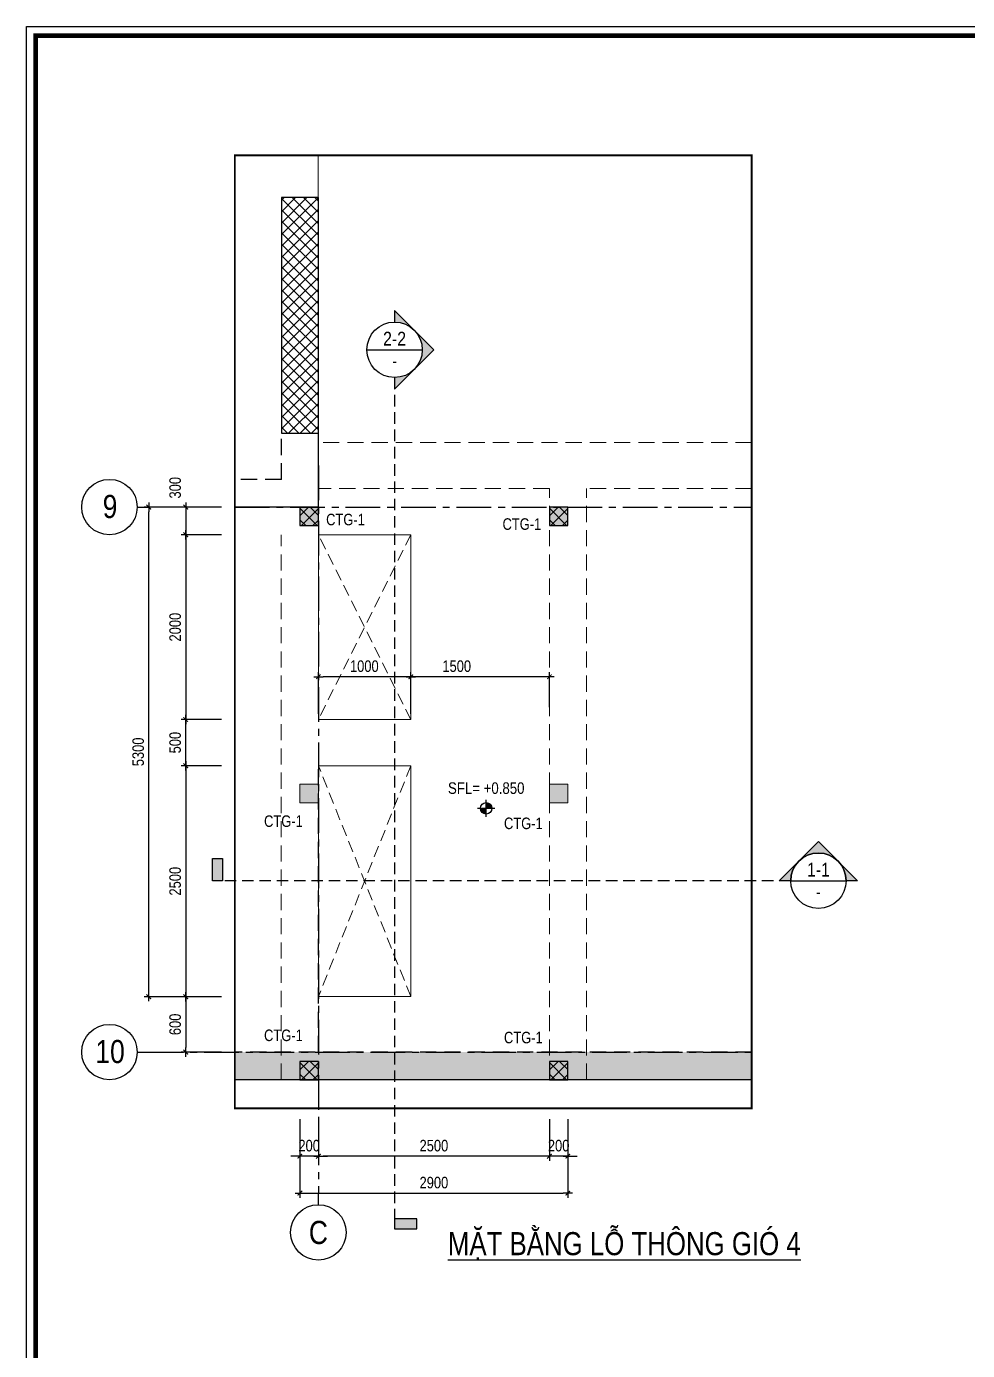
# Model space of a CAD drawing. Header units: millimetres. Extents: x -3582679 to -3542129, y 680309 to 797609.
# Drawn here: x -3582679 to -3572495, y 753577 to 767909 of the extents above; entities that cross this region are included whole.
import ezdxf
from ezdxf.enums import TextEntityAlignment as Align

# ---------------------------------------------------------------- set-up
doc = ezdxf.new("R2010")
doc.units = ezdxf.units.MM
doc.header["$LTSCALE"] = 100
doc.header["$MEASUREMENT"] = 0
for name, pattern in [('BLOCK A - CHI TIET THANG 4$0$HIDDEN', [0.375, 0.25, -0.125]), ('BLOCK B - CHI TIET THANG 5$0$$0$HIDDEN', [0.375, 0.25, -0.125]), ('CENTER', [2, 1.25, -0.25, 0.25, -0.25]), ('HIDDEN', [0.375, 0.25, -0.125])]:
    doc.linetypes.add(name, pattern=pattern)
doc.layers.get('0').update_dxf_attribs({"lineweight": 9})
for name, color, linetype, lineweight in [("'S_General_Hidden_1 Thin", 1, 'HIDDEN', 18), ('S_Concrete_Cont_1 Opening', 8, 'HIDDEN', 5), ('S_Concrete_Cont_2 Normal', 2, 'Continuous', 13)]:
    doc.layers.add(name, color=color, linetype=linetype, lineweight=lineweight)
for name, color, linetype in [('01PM. TEXT A', 3, 'Continuous'), ('02PM. TEXT B', 4, 'Continuous'), ('03PM. TEXT C', 1, 'Continuous'), ('04PM. THIN', 7, 'Continuous'), ('05PM. FRAME', 4, 'Continuous'), ('06PM. HIDDEN', 4, 'HIDDEN'), ('07PM. WACO', 6, 'Continuous'), ('11PM. DIM', 2, 'Continuous'), ('12PM. GRID', 8, 'CENTER'), ('13PM. HATCH', 8, 'Continuous'), ('BLOCK A - CHI TIET THANG 4$0$Ky hieu Truc', 1, 'Continuous')]:
    doc.layers.add(name, color=color, linetype=linetype)
doc.styles.add('[PMDC2013]STYLE', font='arial.ttf', dxfattribs={"width": 0.8})
doc.styles.add('BLOCK A - CHI TIET THANG 1$0$VNI-HelveC', font='VHELVCN_0.TTF')
doc.styles.add('BLOCK A - CHI TIET THANG 4$0$VNI-HelveC', font='VHELVCN_0.TTF')
doc.styles.add('BLOCK B - CHI TIET THANG 5$0$$0$Title Block Bold', font='VHELVEB_0.TTF')
doc.styles.add('BLOCK B - CHI TIET THANG 5$0$VNI-HelveCB', font='VHELVCB_0.TTF')
doc.dimstyles.new('20', dxfattribs={"dimtxt": 250, "dimasz": 200, "dimexe": 250, "dimexo": 0, "dimgap": 100, "dimtad": 1, "dimdec": 0, "dimlfac": 0.2, "dimzin": 0, "dimdsep": 46, "dimtxsty": '[PMDC2013]STYLE', "dimblk": 'TICK', "dimcen": 0, "dimdle": 300, "dimclrd": 2, "dimclre": 2, "dimclrt": 4, "dimadec": 0, "dimazin": 0, "dimtfac": 0.004, "dimtdec": 0, "dimtix": 1, "dimtmove": 2, "dimatfit": 3, "dimldrblk": 'TICK', "dimfxl": 1, "dimtvp": 0.8, "dimtolj": 1, "dimtzin": 0, "dimarcsym": 0})

# ---------------------------------------------------------------- blocks, each defined once
blk = doc.blocks.new('CHG_XX_Khung ten')
blk.add_lwpolyline([(15, 579), (826, 579), (826, 15), (15, 15)], close=True)
at = {"color": 4, "linetype": 'Continuous', "const_width": 1}
blk.add_lwpolyline([(17, 577), (824, 577), (824, 17), (17, 17)], close=True, dxfattribs=at)
blk = doc.blocks.new('TICK')
at = {"color": 0, "linetype": 'ByBlock'}
blk.add_line((1, 0), (-1, 0), dxfattribs=at)
at = {"color": 7, "linetype": 'ByBlock', "const_width": 0.25}
blk.add_lwpolyline([(-0.5, -0.5), (0.5, 0.5)], dxfattribs=at)
blk = doc.blocks.new('*D103')
at = {"layer": '11PM. DIM', "color": 2, "lineweight": -2, "ltscale": 0.3, "transparency": 16777216}
for p, q in [((-3579720, 755680), (-3579720, 755230)), ((-3576820, 755630), (-3576820, 755230)), ((-3579670, 755280), (-3576870, 755280))]:
    blk.add_line(p, q, dxfattribs=at)
at = {"layer": '11PM. DIM', "color": 2, "lineweight": -2, "ltscale": 0.3, "transparency": 16777216, "xscale": 50, "yscale": 50, "zscale": 50, "rotation": 180}
blk.add_blockref('TICK', (-3579720, 755280), dxfattribs=at)
at = {"layer": '11PM. DIM', "color": 2, "lineweight": -2, "ltscale": 0.3, "transparency": 16777216, "xscale": 50, "yscale": 50, "zscale": 50}
blk.add_blockref('TICK', (-3576820, 755280), dxfattribs=at)
at = {"layer": '11PM. DIM', "color": 4, "ltscale": 0.3, "transparency": 16777216, "insert": (-3578270, 755394), "char_height": 125, "attachment_point": 5, "style": '[PMDC2013]STYLE'}
blk.add_mtext('\\A1;2900', dxfattribs=at)
blk = doc.blocks.new('BLOCK A - CHI TIET THANG 4$0$HTT-Grid')
at = {"layer": '05PM. FRAME', "linetype": 'ByBlock', "lineweight": -2}
blk.add_line((0, -2.5), (0, 0), dxfattribs=at)
blk.add_circle((0, -8.5), 6, dxfattribs=at)
at = {"layer": '03PM. TEXT C', "linetype": 'ByBlock', "lineweight": -2, "style": 'BLOCK A - CHI TIET THANG 4$0$VNI-HelveC'}
blk.add_attdef('GRID', text='', height=5, dxfattribs=at).set_placement((0, -8.5), align=Align.MIDDLE)
blk = doc.blocks.new('*D104')
at = {"layer": '11PM. DIM', "color": 2, "lineweight": -2, "ltscale": 0.3, "transparency": 16777216}
for p, q in [((-3580956, 762707), (-3581406, 762707)), ((-3581356, 757457), (-3581356, 762657)), ((-3580956, 757407), (-3581406, 757407))]:
    blk.add_line(p, q, dxfattribs=at)
at = {"layer": '11PM. DIM', "color": 2, "lineweight": -2, "ltscale": 0.3, "transparency": 16777216, "xscale": 50, "yscale": 50, "zscale": 50}
for p, rotation in [((-3581356, 762707), 90), ((-3581356, 757407), 270)]:
    blk.add_blockref('TICK', p, dxfattribs=dict(at, rotation=rotation))
at = {"layer": '11PM. DIM', "color": 4, "ltscale": 0.3, "transparency": 16777216, "insert": (-3581470, 760057), "char_height": 125, "attachment_point": 5, "rotation": 90, "style": '[PMDC2013]STYLE'}
blk.add_mtext('\\A1;5300', dxfattribs=at)
blk = doc.blocks.new('BLOCK A - CHI TIET THANG 1$0$13123123213')
at = {"linetype": 'ByBlock'}
h = blk.add_hatch(color=0, dxfattribs=at)
h.paths.add_polyline_path([(0, 1), (0, 0), (1, 0, 0.414214)])
h.paths.add_polyline_path([(0, 0), (-1, 0, 0.414214), (0, -1)])
at = {"color": 0, "linetype": 'ByBlock'}
for p, q in [((-1.5, 0), (1.5, 0)), ((0, -1.5), (0, 1.5))]:
    blk.add_line(p, q, dxfattribs=at)
blk.add_circle((0, 0), 1, dxfattribs=at)
at = {"color": 0, "linetype": 'ByBlock', "lineweight": -2, "style": 'BLOCK A - CHI TIET THANG 1$0$VNI-HelveC'}
for tag, p in [('TEXT1', (0, 10.5)), ('TEXT2', (0, 7)), ('TEXT3', (0, 3.5))]:
    blk.add_attdef(tag, text='', height=2, dxfattribs=at).set_placement(p, align=Align.MIDDLE_CENTER)
blk = doc.blocks.new('*D105')
at = {"layer": '11PM. DIM', "color": 2, "lineweight": -2, "ltscale": 0.3, "transparency": 16777216}
for p, q in [((-3580567, 762407), (-3581006, 762407)), ((-3580956, 762357), (-3580956, 760457)), ((-3580567, 760407), (-3581006, 760407))]:
    blk.add_line(p, q, dxfattribs=at)
at = {"layer": '11PM. DIM', "color": 2, "lineweight": -2, "ltscale": 0.3, "transparency": 16777216, "xscale": 50, "yscale": 50, "zscale": 50}
for p, rotation in [((-3580956, 762407), 90), ((-3580956, 760407), 270)]:
    blk.add_blockref('TICK', p, dxfattribs=dict(at, rotation=rotation))
at = {"layer": '11PM. DIM', "color": 4, "ltscale": 0.3, "transparency": 16777216, "insert": (-3581070, 761407), "char_height": 125, "attachment_point": 5, "rotation": 90, "style": '[PMDC2013]STYLE'}
blk.add_mtext('\\A1;2000', dxfattribs=at)
blk = doc.blocks.new('*D106')
at = {"layer": '11PM. DIM', "color": 2, "lineweight": -2, "ltscale": 0.3, "transparency": 16777216}
for p, q in [((-3580567, 760407), (-3581006, 760407)), ((-3580956, 759957), (-3580956, 760357)), ((-3580567, 759907), (-3581006, 759907))]:
    blk.add_line(p, q, dxfattribs=at)
at = {"layer": '11PM. DIM', "color": 2, "lineweight": -2, "ltscale": 0.3, "transparency": 16777216, "xscale": 50, "yscale": 50, "zscale": 50}
for p, rotation in [((-3580956, 760407), 90), ((-3580956, 759907), 270)]:
    blk.add_blockref('TICK', p, dxfattribs=dict(at, rotation=rotation))
at = {"layer": '11PM. DIM', "color": 4, "ltscale": 0.3, "transparency": 16777216, "insert": (-3581070, 760157), "char_height": 125, "attachment_point": 5, "rotation": 90, "style": '[PMDC2013]STYLE'}
blk.add_mtext('\\A1;500', dxfattribs=at)
blk = doc.blocks.new('*D107')
at = {"layer": '11PM. DIM', "color": 2, "lineweight": -2, "ltscale": 0.3, "transparency": 16777216}
for p, q in [((-3580567, 759907), (-3581006, 759907)), ((-3580956, 759857), (-3580956, 757456)), ((-3580567, 757406), (-3581006, 757406))]:
    blk.add_line(p, q, dxfattribs=at)
at = {"layer": '11PM. DIM', "color": 2, "lineweight": -2, "ltscale": 0.3, "transparency": 16777216, "xscale": 50, "yscale": 50, "zscale": 50}
for p, rotation in [((-3580956, 759907), 90), ((-3580956, 757406), 270)]:
    blk.add_blockref('TICK', p, dxfattribs=dict(at, rotation=rotation))
at = {"layer": '11PM. DIM', "color": 4, "ltscale": 0.3, "transparency": 16777216, "insert": (-3581070, 758657), "char_height": 125, "attachment_point": 5, "rotation": 90, "style": '[PMDC2013]STYLE'}
blk.add_mtext('\\A1;2500', dxfattribs=at)
blk = doc.blocks.new('*D108')
at = {"layer": '11PM. DIM', "color": 2, "lineweight": -2, "ltscale": 0.3, "transparency": 16777216}
for p, q in [((-3580567, 762707), (-3581006, 762707)), ((-3580956, 762657), (-3580956, 762457)), ((-3580567, 762407), (-3581006, 762407))]:
    blk.add_line(p, q, dxfattribs=at)
at = {"layer": '11PM. DIM', "color": 2, "lineweight": -2, "ltscale": 0.3, "transparency": 16777216, "xscale": 50, "yscale": 50, "zscale": 50}
for p, rotation in [((-3580956, 762707), 90), ((-3580956, 762407), 270)]:
    blk.add_blockref('TICK', p, dxfattribs=dict(at, rotation=rotation))
at = {"layer": '11PM. DIM', "color": 4, "ltscale": 0.3, "transparency": 16777216, "insert": (-3581070, 762916), "char_height": 125, "attachment_point": 5, "rotation": 90, "style": '[PMDC2013]STYLE'}
blk.add_mtext('\\A1;300', dxfattribs=at)
blk = doc.blocks.new('*D109')
at = {"layer": '11PM. DIM', "color": 2, "lineweight": -2, "ltscale": 0.3, "transparency": 16777216}
for p, q in [((-3580567, 757407), (-3581006, 757407)), ((-3580956, 757357), (-3580956, 756857)), ((-3580567, 756807), (-3581006, 756807))]:
    blk.add_line(p, q, dxfattribs=at)
at = {"layer": '11PM. DIM', "color": 2, "lineweight": -2, "ltscale": 0.3, "transparency": 16777216, "xscale": 50, "yscale": 50, "zscale": 50}
for p, rotation in [((-3580956, 757407), 90), ((-3580956, 756807), 270)]:
    blk.add_blockref('TICK', p, dxfattribs=dict(at, rotation=rotation))
at = {"layer": '11PM. DIM', "color": 4, "ltscale": 0.3, "transparency": 16777216, "insert": (-3581070, 757107), "char_height": 125, "attachment_point": 5, "rotation": 90, "style": '[PMDC2013]STYLE'}
blk.add_mtext('\\A1;600', dxfattribs=at)
blk = doc.blocks.new('*D110')
at = {"layer": '11PM. DIM', "color": 2, "lineweight": -2, "ltscale": 0.3, "transparency": 16777216}
for p, q in [((-3579720, 756080), (-3579720, 755630)), ((-3579520, 756080), (-3579520, 755630)), ((-3579770, 755680), (-3579820, 755680)), ((-3579520, 755680), (-3579720, 755680)), ((-3579470, 755680), (-3579420, 755680))]:
    blk.add_line(p, q, dxfattribs=at)
at = {"layer": '11PM. DIM', "color": 2, "lineweight": -2, "ltscale": 0.3, "transparency": 16777216, "xscale": 50, "yscale": 50, "zscale": 50}
blk.add_blockref('TICK', (-3579720, 755680), dxfattribs=at)
at = {"layer": '11PM. DIM', "color": 2, "lineweight": -2, "ltscale": 0.3, "transparency": 16777216, "xscale": 50, "yscale": 50, "zscale": 50, "rotation": 180}
blk.add_blockref('TICK', (-3579520, 755680), dxfattribs=at)
at = {"layer": '11PM. DIM', "color": 4, "ltscale": 0.3, "transparency": 16777216, "insert": (-3579620, 755794), "char_height": 125, "attachment_point": 5, "style": '[PMDC2013]STYLE'}
blk.add_mtext('\\A1;200', dxfattribs=at)
blk = doc.blocks.new('*U121')
h = blk.add_hatch(color=256)
edge = h.paths.add_edge_path()
edge.add_line((0, -600), (0, -849))
edge.add_line((0, -849), (849, 0))
edge.add_line((849, 0), (0, 849))
edge.add_line((0, 849), (0, 600))
edge.add_arc((0, 0), 600, -90, 90, ccw=False)
blk.add_hatch(color=256).paths.add_polyline_path([(480, -19028), (480, -18813), (0, -18813), (0, -19028)])
blk.add_line((-600, 0), (600, 0))
at = {"linetype": 'BLOCK B - CHI TIET THANG 5$0$$0$HIDDEN', "ltscale": 10}
blk.add_line((0, -600), (0, -19028), dxfattribs=at)
blk.add_lwpolyline([(0, -600), (0, -849), (849, 0), (0, 849), (0, 600, -1)], format="xyb", close=True)
blk.add_lwpolyline([(480, -19028), (480, -18813), (0, -18813), (0, -19028)], close=True)
blk.add_circle((0, 0), 600)
at = {"style": 'BLOCK B - CHI TIET THANG 5$0$$0$Title Block Bold', "flags": 8}
blk.add_attdef('VIEWNUMBER', text='', height=300, dxfattribs=at).set_placement((0, 0), align=Align.BOTTOM_CENTER)
blk.add_attdef('DRAWINGREFERENCE', text='', height=250, dxfattribs=at).set_placement((0, -120), align=Align.TOP_CENTER)
blk = doc.blocks.new('*U231')
h = blk.add_hatch(color=256)
edge = h.paths.add_edge_path()
edge.add_line((-600, 0), (-849, 0))
edge.add_line((-849, 0), (0, 849))
edge.add_line((0, 849), (849, 0))
edge.add_line((849, 0), (600, 0))
edge.add_arc((0, 0), 600, 360, 540)
blk.add_hatch(color=256).paths.add_polyline_path([(-13113, 480), (-12899, 480), (-12899, 0), (-13113, 0)])
at = {"linetype": 'BLOCK B - CHI TIET THANG 5$0$$0$HIDDEN', "ltscale": 10}
blk.add_line((-600, 0), (-13113, 0), dxfattribs=at)
blk.add_line((-600, 0), (600, 0))
blk.add_lwpolyline([(-600, 0), (-849, 0), (0, 849), (849, 0), (600, 0, 1)], format="xyb", close=True)
blk.add_lwpolyline([(-13113, 480), (-12899, 480), (-12899, 0), (-13113, 0)], close=True)
blk.add_circle((0, 0), 600)
at = {"style": 'BLOCK B - CHI TIET THANG 5$0$$0$Title Block Bold', "flags": 8}
blk.add_attdef('VIEWNUMBER', text='', height=300, dxfattribs=at).set_placement((0, 0), align=Align.BOTTOM_CENTER)
blk.add_attdef('DRAWINGREFERENCE', text='', height=250, dxfattribs=at).set_placement((0, -120), align=Align.TOP_CENTER)
blk = doc.blocks.new('*D229')
at = {"layer": '11PM. DIM', "color": 2, "lineweight": -2, "ltscale": 0.3, "transparency": 16777216}
for p, q in [((-3579520, 756080), (-3579520, 755630)), ((-3577020, 756080), (-3577020, 755630)), ((-3577070, 755680), (-3579470, 755680))]:
    blk.add_line(p, q, dxfattribs=at)
at = {"layer": '11PM. DIM', "color": 2, "lineweight": -2, "ltscale": 0.3, "transparency": 16777216, "xscale": 50, "yscale": 50, "zscale": 50, "rotation": 180}
blk.add_blockref('TICK', (-3579520, 755680), dxfattribs=at)
at = {"layer": '11PM. DIM', "color": 2, "lineweight": -2, "ltscale": 0.3, "transparency": 16777216, "xscale": 50, "yscale": 50, "zscale": 50}
blk.add_blockref('TICK', (-3577020, 755680), dxfattribs=at)
at = {"layer": '11PM. DIM', "color": 4, "ltscale": 0.3, "transparency": 16777216, "insert": (-3578270, 755794), "char_height": 125, "attachment_point": 5, "style": '[PMDC2013]STYLE'}
blk.add_mtext('\\A1;2500', dxfattribs=at)
blk = doc.blocks.new('*D230')
at = {"layer": '11PM. DIM', "color": 2, "lineweight": -2, "ltscale": 0.3, "transparency": 16777216}
for p, q in [((-3577020, 756080), (-3577020, 755630)), ((-3576820, 756080), (-3576820, 755630)), ((-3577070, 755680), (-3577120, 755680)), ((-3576820, 755680), (-3577020, 755680)), ((-3576770, 755680), (-3576720, 755680))]:
    blk.add_line(p, q, dxfattribs=at)
at = {"layer": '11PM. DIM', "color": 2, "lineweight": -2, "ltscale": 0.3, "transparency": 16777216, "xscale": 50, "yscale": 50, "zscale": 50}
blk.add_blockref('TICK', (-3577020, 755680), dxfattribs=at)
at = {"layer": '11PM. DIM', "color": 2, "lineweight": -2, "ltscale": 0.3, "transparency": 16777216, "xscale": 50, "yscale": 50, "zscale": 50, "rotation": 180}
blk.add_blockref('TICK', (-3576820, 755680), dxfattribs=at)
at = {"layer": '11PM. DIM', "color": 4, "ltscale": 0.3, "transparency": 16777216, "insert": (-3576920, 755794), "char_height": 125, "attachment_point": 5, "style": '[PMDC2013]STYLE'}
blk.add_mtext('\\A1;200', dxfattribs=at)
blk = doc.blocks.new('cot thong gio')
at = {"layer": 'S_Concrete_Cont_2 Normal', "color": 3, "ltscale": 0.8}
blk.add_lwpolyline([(-100, -70), (100, -70), (100, 130), (-100, 130)], close=True, dxfattribs=at)
blk.add_solid([(-100, 130), (-100, -70), (100, 130), (100, -70)], dxfattribs=at)
blk = doc.blocks.new('*D232')
at = {"layer": '11PM. DIM', "color": 2, "lineweight": -2, "ltscale": 0.3, "transparency": 16777216}
for p, q in [((-3579520, 760470), (-3579520, 760920)), ((-3578520, 760541), (-3578520, 760920)), ((-3578570, 760870), (-3579470, 760870))]:
    blk.add_line(p, q, dxfattribs=at)
at = {"layer": '11PM. DIM', "color": 2, "lineweight": -2, "ltscale": 0.3, "transparency": 16777216, "xscale": 50, "yscale": 50, "zscale": 50, "rotation": 180}
blk.add_blockref('TICK', (-3579520, 760870), dxfattribs=at)
at = {"layer": '11PM. DIM', "color": 2, "lineweight": -2, "ltscale": 0.3, "transparency": 16777216, "xscale": 50, "yscale": 50, "zscale": 50}
blk.add_blockref('TICK', (-3578520, 760870), dxfattribs=at)
at = {"layer": '11PM. DIM', "color": 4, "ltscale": 0.3, "transparency": 16777216, "insert": (-3579023, 760984), "char_height": 125, "attachment_point": 5, "style": '[PMDC2013]STYLE'}
blk.add_mtext('\\A1;1000', dxfattribs=at)
blk = doc.blocks.new('*D233')
at = {"layer": '11PM. DIM', "color": 2, "lineweight": -2, "ltscale": 0.3, "transparency": 16777216}
for p, q in [((-3578520, 760470), (-3578520, 760920)), ((-3577020, 760541), (-3577020, 760920)), ((-3577070, 760870), (-3578470, 760870))]:
    blk.add_line(p, q, dxfattribs=at)
at = {"layer": '11PM. DIM', "color": 2, "lineweight": -2, "ltscale": 0.3, "transparency": 16777216, "xscale": 50, "yscale": 50, "zscale": 50, "rotation": 180}
blk.add_blockref('TICK', (-3578520, 760870), dxfattribs=at)
at = {"layer": '11PM. DIM', "color": 2, "lineweight": -2, "ltscale": 0.3, "transparency": 16777216, "xscale": 50, "yscale": 50, "zscale": 50}
blk.add_blockref('TICK', (-3577020, 760870), dxfattribs=at)
at = {"layer": '11PM. DIM', "color": 4, "ltscale": 0.3, "transparency": 16777216, "insert": (-3578023, 760984), "char_height": 125, "attachment_point": 5, "style": '[PMDC2013]STYLE'}
blk.add_mtext('\\A1;1500', dxfattribs=at)

msp = doc.modelspace()

# ---------------------------------------------------------------- block references
at = {"layer": '04PM. THIN', "xscale": 50, "yscale": 50, "zscale": 50}
msp.add_blockref('CHG_XX_Khung ten', (-3583429.2, 738959.1), dxfattribs=at)

# ---------------------------------------------------------------- next in the draw order: hatches: boundary and pattern name
at = {"layer": '13PM. HATCH'}
h = msp.add_hatch(dxfattribs=at)
h.set_pattern_fill('ANSI37', color=256, scale=700, style=0)
h.set_pattern_definition([(45, (-26176.86, -40090.29), (-61.8718434, 61.8718434), []), (135, (-26176.86, -40090.29), (-61.8718434, -61.8718434), [])])
h.paths.add_polyline_path([(-3579920.2, 766057), (-3579520.2, 766057), (-3579520.2, 763507), (-3579920.2, 763507)])
h = msp.add_hatch(dxfattribs=at)
h.set_pattern_fill('ANSI37', color=256, scale=700, style=0)
h.set_pattern_definition([(45, (-27122.856, -43907.93), (-61.8718434, 61.8718434), []), (135, (-27122.856, -43907.93), (-61.8718434, -61.8718434), [])])
h.paths.add_polyline_path([(-3579720.2, 762507), (-3579520.2, 762507), (-3579520.2, 762707), (-3579720.2, 762707)])
h = msp.add_hatch(dxfattribs=at)
h.set_pattern_fill('ANSI37', color=256, scale=700, style=0)
h.set_pattern_definition([(45, (-24422.856, -43907.93), (-61.8718434, 61.8718434), []), (135, (-24422.856, -43907.93), (-61.8718434, -61.8718434), [])])
h.paths.add_polyline_path([(-3577020.2, 762507), (-3576820.2, 762507), (-3576820.2, 762707), (-3577020.2, 762707)])
h = msp.add_hatch(dxfattribs=at)
h.set_pattern_fill('DOTS', color=256, scale=500, style=0)
h.set_pattern_definition([(0, (-94016.593, 2052.98), (15.625, 31.25), [0, -31.25])])
h.paths.add_polyline_path([(-3580399.1, 756507), (-3580378.8, 756807), (-3580425, 756807), (-3580425, 756507)])
h.paths.add_polyline_path([(-3575192.7, 756507), (-3575192.7, 756807), (-3580378.8, 756807), (-3580399.1, 756507)])
h.paths.add_polyline_path([(-3576454.3, 756507), (-3575452.7, 756507), (-3574831.7, 756507), (-3574831.7, 756807), (-3575192.7, 756807), (-3575192.7, 756507)])
h = msp.add_hatch(dxfattribs=at)
h.set_pattern_fill('ANSI37', color=256, scale=700, style=0)
h.set_pattern_definition([(45, (-27122.86, -49907.93), (-61.8718434, 61.8718434), []), (135, (-27122.86, -49907.93), (-61.8718434, -61.8718434), [])])
h.paths.add_polyline_path([(-3579720.2, 756507), (-3579520.2, 756507), (-3579520.2, 756707), (-3579720.2, 756707)])
h = msp.add_hatch(dxfattribs=at)
h.set_pattern_fill('ANSI37', color=256, scale=700, style=0)
h.set_pattern_definition([(45, (-24422.86, -49907.93), (-61.8718434, 61.8718434), []), (135, (-24422.86, -49907.93), (-61.8718434, -61.8718434), [])])
h.paths.add_polyline_path([(-3577020.2, 756507), (-3576820.2, 756507), (-3576820.2, 756707), (-3577020.2, 756707)])

# ---------------------------------------------------------------- next in the draw order: linework, layer by layer
at = {"layer": "'S_General_Hidden_1 Thin", "ltscale": 7}
for p, q in [((-3574831.7, 763407.4), (-3579520.7, 763407.4)), ((-3577020.2, 762907.4), (-3579521.4, 762907.4)), ((-3577020.2, 756507), (-3577020.2, 762907.4)), ((-3576620.2, 756507), (-3576620.2, 762907.4)), ((-3574831.7, 762907.4), (-3576620.2, 762907.4)), ((-3579921.2, 756507.4), (-3579921.2, 762407.4))]:
    msp.add_line(p, q, dxfattribs=at)
at = {"linetype": 'BLOCK A - CHI TIET THANG 4$0$HIDDEN', "ltscale": 10, "const_width": 20}
msp.add_lwpolyline([(-3580425, 766514.6), (-3574831.7, 766514.6), (-3574831.7, 756197.6), (-3580425, 756197.6)], close=True, dxfattribs=at)
at = {"layer": '05PM. FRAME'}
for p, q in [((-3579520.2, 762707), (-3579520.2, 763507)), ((-3579521.4, 762707), (-3580425, 762707))]:
    msp.add_line(p, q, dxfattribs=at)
at = {"layer": '06PM. HIDDEN', "linetype": 'HIDDEN', "ltscale": 7}
for p, q in [((-3579920.7, 763007), (-3579920.2, 763507)), ((-3579920.7, 763007), (-3580425, 763007)), ((-3579520.2, 756807), (-3579520.2, 759907.5))]:
    msp.add_line(p, q, dxfattribs=at)
at = {"layer": '07PM. WACO'}
for points in [[(-3579920.2, 763507), (-3579520.2, 763507), (-3579520.2, 766057), (-3579920.2, 766057)], [(-3579720.2, 762507), (-3579520.2, 762507), (-3579520.2, 762707), (-3579720.2, 762707)], [(-3577020.2, 762507), (-3576820.2, 762507), (-3576820.2, 762707), (-3577020.2, 762707)], [(-3579720.2, 756507), (-3579520.2, 756507), (-3579520.2, 756707), (-3579720.2, 756707)], [(-3577020.2, 756507), (-3576820.2, 756507), (-3576820.2, 756707), (-3577020.2, 756707)]]:
    msp.add_lwpolyline(points, close=True, dxfattribs=at)
at = {"layer": '07PM. WACO', "linetype": 'HIDDEN', "ltscale": 7}
msp.add_lwpolyline([(-3574831.7, 756807), (-3580425, 756807)], dxfattribs=at)
at = {"layer": '07PM. WACO', "ltscale": 7}
msp.add_lwpolyline([(-3574831.7, 756507), (-3580425, 756507)], dxfattribs=at)
at = {"layer": '12PM. GRID', "ltscale": 3}
for p, q in [((-3579520.2, 763157), (-3579520.2, 755279.9)), ((-3580425, 762707), (-3574831.7, 762707)), ((-3581356.1, 756807), (-3574831.7, 756807))]:
    msp.add_line(p, q, dxfattribs=at)
at = {"layer": 'S_Concrete_Cont_1 Opening', "ltscale": 5}
for p, q in [((-3578520.2, 760407.4), (-3579520.2, 762407.4)), ((-3578520.2, 762407.4), (-3579520.2, 760407.4)), ((-3578520.2, 759907.4), (-3579520.2, 757407.8)), ((-3578520.2, 757407.4), (-3579520.2, 759907.4))]:
    msp.add_line(p, q, dxfattribs=at)
at = {"layer": 'S_Concrete_Cont_2 Normal'}
msp.add_line((-3579521.2, 764444.8), (-3579521.2, 766514.6), dxfattribs=at)
at = {"layer": 'S_Concrete_Cont_2 Normal', "ltscale": 0.8}
for points in [[(-3579520.2, 762407.4), (-3578520.2, 762407.4), (-3578520.2, 760407.4), (-3579520.2, 760407.4)], [(-3579520.2, 759907.4), (-3578520.2, 759907.4), (-3578520.2, 757407.4), (-3579520.2, 757407.4)]]:
    msp.add_lwpolyline(points, close=True, dxfattribs=at)

# ---------------------------------------------------------------- next in the draw order: block references
at = {"layer": '02PM. TEXT B'}
ref = msp.add_blockref('BLOCK A - CHI TIET THANG 1$0$13123123213', (-3577703.7, 759445.8), dxfattribs=dict(at, xscale=62.5, yscale=62.5, zscale=62.5))
ref.add_attrib('TEXT3', 'SFL= +0.850', dxfattribs={"layer": '0', "color": 0, "linetype": 'ByBlock', "lineweight": -2, "height": 125, "style": 'BLOCK A - CHI TIET THANG 1$0$VNI-HelveC'}).set_placement((-3577703.7, 759664.6), align=Align.MIDDLE_CENTER)
at = {"layer": '07PM. WACO'}
ref = msp.add_blockref('*U121', (-3578695.7, 764409.3), dxfattribs=dict(at, xscale=0.5, yscale=0.5, zscale=0.5))
ref.add_attrib('VIEWNUMBER', '2-2', dxfattribs={"layer": '0', "height": 150, "style": 'BLOCK B - CHI TIET THANG 5$0$VNI-HelveCB'}).set_placement((-3578695.7, 764409.3), align=Align.BOTTOM_CENTER)
ref.add_attrib('DRAWINGREFERENCE', '-', dxfattribs={"layer": '0', "height": 125, "style": 'BLOCK B - CHI TIET THANG 5$0$VNI-HelveCB'}).set_placement((-3578695.7, 764349.3), align=Align.TOP_CENTER)
ref = msp.add_blockref('*U231', (-3574108.2, 758662.1), dxfattribs=dict(at, xscale=0.5, yscale=0.5, zscale=0.5))
ref.add_attrib('VIEWNUMBER', '1-1', dxfattribs={"layer": '0', "height": 150, "style": 'BLOCK B - CHI TIET THANG 5$0$VNI-HelveCB'}).set_placement((-3574108.2, 758662.1), align=Align.BOTTOM_CENTER)
ref.add_attrib('DRAWINGREFERENCE', '-', dxfattribs={"layer": '0', "height": 125, "style": 'BLOCK B - CHI TIET THANG 5$0$VNI-HelveCB'}).set_placement((-3574108.2, 758602.1), align=Align.TOP_CENTER)
at = {"layer": 'BLOCK A - CHI TIET THANG 4$0$Ky hieu Truc'}
ref = msp.add_blockref('BLOCK A - CHI TIET THANG 4$0$HTT-Grid', (-3581356.1, 762707), dxfattribs=dict(at, xscale=50.00000000000003, yscale=50.00000000000003, zscale=50.00000000000003, rotation=270))
ref.add_attrib('GRID', '9', dxfattribs={"layer": '0', "linetype": 'ByBlock', "lineweight": -2, "height": 250, "style": 'BLOCK A - CHI TIET THANG 4$0$VNI-HelveC'}).set_placement((-3581774.7, 762713.3), align=Align.MIDDLE)
ref = msp.add_blockref('BLOCK A - CHI TIET THANG 4$0$HTT-Grid', (-3581356.1, 756807), dxfattribs=dict(at, xscale=50.00000000000003, yscale=50.00000000000003, zscale=50.00000000000003, rotation=270))
ref.add_attrib('GRID', '10', dxfattribs={"layer": '0', "linetype": 'ByBlock', "lineweight": -2, "height": 250, "style": 'BLOCK A - CHI TIET THANG 4$0$VNI-HelveC'}).set_placement((-3581774.7, 756813.3), align=Align.MIDDLE)
ref = msp.add_blockref('BLOCK A - CHI TIET THANG 4$0$HTT-Grid', (-3579520.2, 755279.9), dxfattribs=dict(at, xscale=50, yscale=50, zscale=50))
ref.add_attrib('GRID', 'C', dxfattribs={"layer": '0', "linetype": 'ByBlock', "lineweight": -2, "height": 250, "style": 'BLOCK A - CHI TIET THANG 4$0$VNI-HelveC'}).set_placement((-3579520.2, 754854.9), align=Align.MIDDLE)
at = {"layer": 'S_Concrete_Cont_2 Normal'}
for p in [(-3579620.2, 762576.5), (-3576920.2, 762576.5), (-3579620.2, 759577), (-3576920.2, 759577), (-3579620.2, 756577), (-3576920.2, 756577)]:
    msp.add_blockref('cot thong gio', p, dxfattribs=at)

# ---------------------------------------------------------------- next in the draw order: texts
at = {"layer": '01PM. TEXT A', "style": '[PMDC2013]STYLE', "width": 0.8}
for p in [(-3579436.2, 762509.4, 0), (-3577527, 762460.4, 0), (-3580108, 759244.6, 0), (-3577511.4, 759220.7, 0), (-3580108, 756926.2, 0), (-3577511.4, 756902.2, 0)]:
    msp.add_text('CTG-1', height=125, dxfattribs=at).set_placement(p)
msp.add_text('%%UMẶT BẰNG LỖ THÔNG GIÓ 4', height=250, dxfattribs=at).set_placement((-3576209.2, 754608.7), align=Align.CENTER)

# ---------------------------------------------------------------- next in the draw order: dimensions: what is measured, and where the dimension line sits
at = {"layer": '11PM. DIM', "ltscale": 0.3}
dim = msp.add_linear_dim(base=(-3580956.1, 762407), p1=(-3580567.3, 762707), p2=(-3580567.3, 762407), angle=270, dimstyle='20', override={"dimscale": 0.5, "dimasz": 100, "dimexe": 100, "dimlfac": 1, "dimdle": 100}, dxfattribs=at)
dim.commit()
dim.dimension.update_dxf_attribs({"geometry": '*D108', "text_midpoint": (-3581069.9, 762915.9), "dimtype": 160})
for base, p1, p2, angle, picture, middle in [((-3581356.1, 762707), (-3580956.1, 757407), (-3580956.1, 762707), 90, '*D104', (-3581469.9, 760057)), ((-3580956.1, 760407.1), (-3580567.3, 762407), (-3580567.3, 760407.1), 270, '*D105', (-3581069.9, 761407)), ((-3580956.1, 760407.1), (-3580567.3, 759906.8), (-3580567.3, 760407.1), 90, '*D106', (-3581069.9, 760157)), ((-3580956.1, 757406.5), (-3580567.3, 759906.8), (-3580567.3, 757406.5), 270, '*D107', (-3581069.9, 758656.6)), ((-3580956.1, 756807), (-3580567.3, 757407), (-3580567.3, 756807), 270, '*D109', (-3581069.9, 757107))]:
    dim = msp.add_linear_dim(base=base, p1=p1, p2=p2, angle=angle, dimstyle='20', override={"dimscale": 0.5, "dimasz": 100, "dimexe": 100, "dimlfac": 1, "dimdle": 100}, dxfattribs=at)
    dim.commit()
    dim.dimension.update_dxf_attribs({"geometry": picture, "text_midpoint": middle})
for base, p1, p2, picture, middle in [((-3579520.2, 760870.2), (-3578520.2, 760541.4), (-3579520.2, 760470.2), '*D232', (-3579023.1, 760984)), ((-3578520.2, 760870.2), (-3577020.2, 760541.4), (-3578520.2, 760470.2), '*D233', (-3578023.1, 760984))]:
    dim = msp.add_linear_dim(base=base, p1=p1, p2=p2, dimstyle='20', override={"dimscale": 0.5, "dimasz": 100, "dimexe": 100, "dimlfac": 1, "dimdle": 100}, dxfattribs=at)
    dim.commit()
    dim.dimension.update_dxf_attribs({"geometry": picture, "text_midpoint": middle, "dimtype": 160})
for base, p1, p2, picture, middle in [((-3579720.2, 755679.9), (-3579520.2, 756079.9), (-3579720.2, 756079.9), '*D110', (-3579620.2, 755793.8)), ((-3579520.2, 755679.9), (-3577020.2, 756079.9), (-3579520.2, 756079.9), '*D229', (-3578270.2, 755793.8)), ((-3577020.2, 755679.9), (-3576820.2, 756079.9), (-3577020.2, 756079.9), '*D230', (-3576920.2, 755793.8)), ((-3576820.2, 755279.9), (-3579720.2, 755679.9), (-3576820.2, 755629.9), '*D103', (-3578270.2, 755393.8))]:
    dim = msp.add_linear_dim(base=base, p1=p1, p2=p2, dimstyle='20', override={"dimscale": 0.5, "dimasz": 100, "dimexe": 100, "dimlfac": 1, "dimdle": 100}, dxfattribs=at)
    dim.commit()
    dim.dimension.update_dxf_attribs({"geometry": picture, "text_midpoint": middle})

doc.saveas('drawing.dxf')
